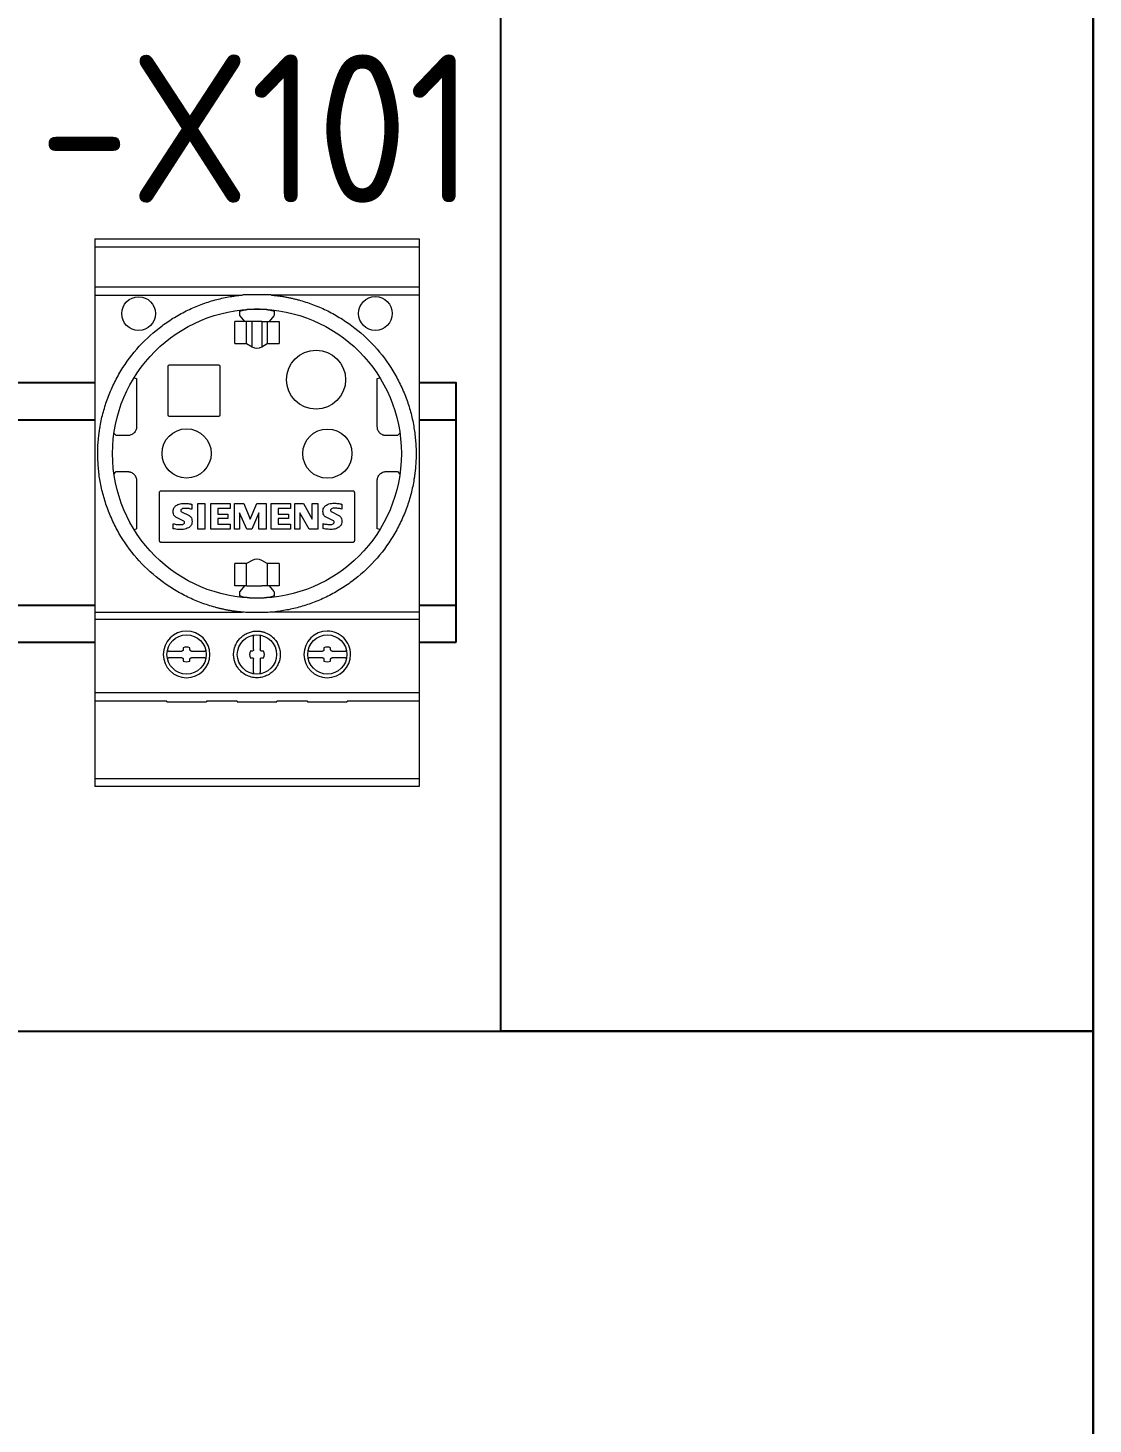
# Model space of a CAD drawing. Header units: millimetres. Extents: x 42356 to 50646, y 31507 to 39566.
# Drawn here: x 48029.7 to 48173.5, y 32898 to 33086.4 of the extents above; entities that cross this region are included whole.
import ezdxf
from ezdxf.enums import TextEntityAlignment as Align

# ---------------------------------------------------------------- set-up
doc = ezdxf.new("R2010")
doc.units = ezdxf.units.MM
doc.set_wipeout_variables(frame=1)
doc.layers.add('000-PI-Oprema', color=30, linetype='Continuous', lineweight=5)
for name, color, linetype in [('000-PI-ORMAR', 2, 'Continuous'), ('000-PI_TEXT', 7, 'Continuous'), ('002-PI-Kabelska kanalica', 150, 'Continuous'), ('004-PI-DIN Šina', 3, 'Continuous')]:
    doc.layers.add(name, color=color, linetype=linetype)
doc.styles.add('PI0', font='isocpeur.ttf', dxfattribs={"width": 0.9})

# ---------------------------------------------------------------- blocks, each defined once
blk = doc.blocks.new('2000x800 montažna')
at = {"layer": '000-PI-ORMAR'}
blk.add_line((46109.52, 34384.53), (46109.52, 36225.53), dxfattribs=at)
blk = doc.blocks.new('*U132')
at = {"layer": '002-PI-Kabelska kanalica'}
for p, q in [((-20, 580), (60, 580)), ((-20, -100), (-20, 580)), ((60, -100), (60, 580))]:
    blk.add_line(p, q, dxfattribs=at)
blk = doc.blocks.new('*U117')
at = {"layer": '002-PI-Kabelska kanalica'}
for p, q in [((-20, 606), (60, 606)), ((-20, -100), (-20, 606))]:
    blk.add_line(p, q, dxfattribs=at)
blk = doc.blocks.new('*U103')
at = {"layer": '004-PI-DIN Šina'}
blk.add_lwpolyline([(540, -17.5), (540, 17.5), (0, 17.5), (0, -17.5)], close=True, dxfattribs=at)
for points in [[(0, 12.5), (540, 12.5)], [(0, -12.5), (540, -12.5)]]:
    blk.add_lwpolyline(points, dxfattribs=at)
blk = doc.blocks.new('5TE6800')
blk.add_wipeout([(47575.43, 37423.28), (47619.23, 37423.28), (47619.23, 37349.38), (47575.43, 37349.38)]).dxf.layer = '000-PI-Oprema'
at = {"layer": '000-PI-Oprema'}
for p, q in [((47575.43, 37423.28), (47619.23, 37423.28)), ((47575.43, 37423.28), (47575.43, 37349.38)), ((47619.23, 37423.28), (47619.23, 37349.38)), ((47619.23, 37422.13), (47575.43, 37422.13)), ((47575.43, 37416.78), (47619.23, 37416.77)), ((47575.43, 37415.68), (47595.35, 37415.68)), ((47619.23, 37415.68), (47599.31, 37415.68)), ((47594.96, 37413.28), (47594.96, 37413)), ((47599.69, 37413), (47599.69, 37413.28)), ((47594.33, 37409.13), (47594.33, 37412.13)), ((47595.94, 37412.13), (47594.33, 37412.13)), ((47595.01, 37412.87), (47595.63, 37412.13)), ((47595.94, 37409.13), (47595.94, 37412.13)), ((47596.68, 37412.13), (47595.94, 37412.13)), ((47596.68, 37408.7), (47596.68, 37412.13)), ((47597.98, 37412.13), (47598.71, 37412.13)), ((47597.98, 37412.13), (47597.98, 37408.7)), ((47598.71, 37412.13), (47598.71, 37409.13)), ((47598.71, 37412.13), (47600.33, 37412.13)), ((47599.02, 37412.13), (47599.64, 37412.87)), ((47600.33, 37412.13), (47600.33, 37409.13)), ((47594.33, 37409.13), (47595.94, 37409.13)), ((47595.94, 37409.13), (47596.68, 37408.7)), ((47597.98, 37408.7), (47598.71, 37409.13)), ((47598.71, 37409.13), (47600.33, 37409.13)), ((47585.33, 37399.53), (47585.33, 37406.03)), ((47585.58, 37406.28), (47592.08, 37406.28)), ((47592.33, 37406.03), (47592.33, 37399.53)), ((47580.72, 37404.51), (47581.07, 37404.41)), ((47581.07, 37404.41), (47581.07, 37397.9)), ((47613.58, 37404.41), (47613.93, 37404.51)), ((47613.58, 37397.9), (47613.58, 37404.41)), ((47592.08, 37399.28), (47585.58, 37399.28)), ((47578.33, 37396.71), (47578.02, 37397.06)), ((47579.88, 37396.71), (47578.33, 37396.71)), ((47616.32, 37396.71), (47614.78, 37396.71)), ((47616.63, 37397.06), (47616.32, 37396.71)), ((47578.02, 37391.5), (47578.33, 37391.85)), ((47578.33, 37391.85), (47579.88, 37391.85)), ((47581.07, 37390.65), (47581.07, 37384.15)), ((47613.58, 37384.15), (47613.58, 37390.65)), ((47614.78, 37391.85), (47616.32, 37391.85)), ((47616.32, 37391.85), (47616.63, 37391.5)), ((47584.18, 37382.53), (47584.18, 37389.03)), ((47584.43, 37389.28), (47610.23, 37389.28)), ((47610.48, 37389.03), (47610.48, 37382.53)), ((47588.54, 37387.44), (47588.54, 37386.77)), ((47589.34, 37384.07), (47589.34, 37387.57)), ((47589.34, 37387.57), (47590.31, 37387.57)), ((47590.31, 37387.57), (47590.31, 37384.07)), ((47591.09, 37384.07), (47591.09, 37387.57)), ((47591.09, 37387.57), (47593.71, 37387.57)), ((47592.06, 37386.89), (47592.06, 37386.12)), ((47593.71, 37386.89), (47592.06, 37386.89)), ((47593.71, 37387.57), (47593.71, 37386.89)), ((47594.29, 37384.07), (47594.29, 37387.57)), ((47594.29, 37387.57), (47595.56, 37387.57)), ((47595.56, 37387.57), (47596.43, 37385.44)), ((47596.43, 37385.44), (47597.31, 37387.57)), ((47597.31, 37387.57), (47598.57, 37387.57)), ((47598.57, 37387.57), (47598.57, 37384.07)), ((47599.24, 37384.07), (47599.24, 37387.57)), ((47599.24, 37387.57), (47601.86, 37387.57)), ((47600.21, 37386.89), (47600.21, 37386.12)), ((47601.86, 37386.89), (47600.21, 37386.89)), ((47601.86, 37387.57), (47601.86, 37386.89)), ((47602.45, 37384.07), (47602.45, 37387.57)), ((47602.45, 37387.57), (47603.61, 37387.57)), ((47603.61, 37387.57), (47604.78, 37385.44)), ((47604.78, 37387.57), (47605.56, 37387.57)), ((47604.78, 37385.44), (47604.78, 37387.57)), ((47605.56, 37387.57), (47605.56, 37384.07)), ((47608.77, 37387.46), (47608.77, 37386.8)), ((47586.03, 37384.15), (47586.03, 37384.82)), ((47587.45, 37385.16), (47586.38, 37385.71)), ((47587.14, 37386.43), (47588.17, 37385.91)), ((47592.06, 37386.12), (47593.42, 37386.12)), ((47593.42, 37385.53), (47592.06, 37385.53)), ((47592.06, 37385.53), (47592.06, 37384.76)), ((47593.42, 37386.12), (47593.42, 37385.53)), ((47595.95, 37384.07), (47594.97, 37386.31)), ((47594.97, 37386.31), (47594.97, 37384.07)), ((47597.6, 37386.31), (47596.63, 37384.07)), ((47597.6, 37384.07), (47597.6, 37386.31)), ((47600.21, 37386.12), (47601.57, 37386.12)), ((47601.57, 37385.53), (47600.21, 37385.53)), ((47600.21, 37385.53), (47600.21, 37384.76)), ((47601.57, 37386.12), (47601.57, 37385.53)), ((47604.39, 37384.07), (47603.13, 37386.31)), ((47603.13, 37386.31), (47603.13, 37384.07)), ((47606.25, 37384.17), (47606.25, 37384.84)), ((47607.67, 37385.19), (47606.6, 37385.73)), ((47607.37, 37386.45), (47608.4, 37385.93)), ((47580.72, 37384.05), (47581.07, 37384.15)), ((47590.31, 37384.07), (47589.34, 37384.07)), ((47593.71, 37384.07), (47591.09, 37384.07)), ((47592.06, 37384.76), (47593.71, 37384.76)), ((47593.71, 37384.76), (47593.71, 37384.07)), ((47594.97, 37384.07), (47594.29, 37384.07)), ((47596.63, 37384.07), (47595.95, 37384.07)), ((47598.57, 37384.07), (47597.6, 37384.07)), ((47601.86, 37384.07), (47599.24, 37384.07)), ((47600.21, 37384.76), (47601.86, 37384.76)), ((47601.86, 37384.76), (47601.86, 37384.07)), ((47603.13, 37384.07), (47602.45, 37384.07)), ((47605.56, 37384.07), (47604.39, 37384.07)), ((47613.93, 37384.05), (47613.58, 37384.15)), ((47610.23, 37382.28), (47584.43, 37382.28)), ((47595.94, 37379.43), (47594.33, 37379.43)), ((47594.33, 37376.43), (47594.33, 37379.43)), ((47596.68, 37379.86), (47595.94, 37379.43)), ((47595.94, 37376.43), (47595.94, 37379.43)), ((47598.71, 37379.43), (47597.98, 37379.86)), ((47600.33, 37379.43), (47598.71, 37379.43)), ((47598.71, 37379.43), (47598.71, 37376.43)), ((47600.33, 37379.43), (47600.33, 37376.43)), ((47595.94, 37376.43), (47594.33, 37376.43)), ((47594.96, 37375.56), (47594.96, 37375.27)), ((47595.63, 37376.43), (47595.01, 37375.69)), ((47595.94, 37376.43), (47596.68, 37376.43)), ((47598.71, 37376.43), (47597.98, 37376.43)), ((47600.33, 37376.43), (47598.71, 37376.43)), ((47599.64, 37375.69), (47599.02, 37376.43)), ((47599.69, 37375.27), (47599.69, 37375.56)), ((47575.43, 37372.88), (47595.35, 37372.88)), ((47595.35, 37371.88), (47575.43, 37371.88)), ((47597.33, 37371.88), (47595.35, 37371.88)), ((47599.31, 37371.88), (47597.33, 37371.88)), ((47619.23, 37372.88), (47599.31, 37372.88)), ((47619.23, 37371.88), (47599.31, 37371.88)), ((47597.78, 37369.64), (47597.78, 37369.76)), ((47587.38, 37368.07), (47587.38, 37367.83)), ((47588.28, 37367.83), (47588.28, 37368.07)), ((47606.38, 37368.07), (47606.38, 37367.83)), ((47607.28, 37367.83), (47607.28, 37368.07)), ((47585.37, 37367.63), (47585.25, 37367.63)), ((47587.38, 37366.53), (47587.38, 37366.29)), ((47588.28, 37366.29), (47588.28, 37366.53)), ((47590.29, 37366.73), (47590.41, 37366.73)), ((47596.68, 37367.63), (47596.43, 37367.63)), ((47596.43, 37366.73), (47596.68, 37366.73)), ((47598.22, 37367.63), (47597.98, 37367.63)), ((47597.98, 37366.73), (47598.22, 37366.73)), ((47604.37, 37367.63), (47604.26, 37367.63)), ((47606.38, 37366.53), (47606.38, 37366.29)), ((47607.28, 37366.29), (47607.28, 37366.53)), ((47609.29, 37366.73), (47609.41, 37366.73)), ((47596.88, 37364.72), (47596.88, 37364.6)), ((47583.08, 37361.98), (47575.43, 37361.98)), ((47585.14, 37360.88), (47575.43, 37360.88)), ((47592.58, 37361.98), (47583.08, 37361.98)), ((47585.14, 37360.78), (47585.14, 37360.88)), ((47585.14, 37360.78), (47590.52, 37360.78)), ((47594.64, 37360.88), (47590.52, 37360.88)), ((47590.52, 37360.88), (47590.52, 37360.78)), ((47602.08, 37361.98), (47592.58, 37361.98)), ((47594.64, 37360.88), (47594.64, 37360.78)), ((47594.64, 37360.78), (47600.02, 37360.78)), ((47604.14, 37360.88), (47600.02, 37360.88)), ((47600.02, 37360.78), (47600.02, 37360.88)), ((47619.23, 37361.98), (47602.08, 37361.98)), ((47604.14, 37360.88), (47604.14, 37360.78)), ((47604.14, 37360.78), (47609.52, 37360.78)), ((47619.23, 37360.88), (47609.52, 37360.88)), ((47609.52, 37360.78), (47609.52, 37360.88)), ((47575.43, 37350.44), (47619.23, 37350.44)), ((47619.23, 37349.38), (47575.43, 37349.38))]:
    blk.add_line(p, q, dxfattribs=at)
for centre, radius in [((47581.35, 37413.17), 2.28), ((47613.32, 37413.19), 2.28), ((47597.33, 37394.28), 19.5), ((47605.31, 37404.26), 3.99), ((47587.83, 37394.31), 3.32), ((47606.84, 37394.28), 3.32), ((47587.83, 37367.18), 2.65), ((47597.33, 37367.18), 2.65), ((47606.83, 37367.18), 2.65)]:
    blk.add_circle(centre, radius, dxfattribs=at)
for centre, radius, start, end in [((47597.33, 37394.28), 19.48, 86.1377, 93.8623), ((47597.33, 37409.83), 1.3, 240, 300), ((47597.33, 37378.73), 1.3, 60, 120), ((47597.33, 37394.28), 19.48, 266.1377, 273.8623), ((47587.83, 37367.18), 1, 63.2563, 116.7437), ((47606.83, 37367.18), 1, 63.2563, 116.7437), ((47587.83, 37367.18), 1, 243.2563, 296.7437), ((47597.33, 37367.18), 1, 153.2563, 206.7437), ((47597.33, 37367.18), 1, 333.2563, 26.7437), ((47606.83, 37367.18), 1, 243.2563, 296.7437)]:
    blk.add_arc(centre, radius, start, end, dxfattribs=at)
for points, knots in [([(47575.84, 37394.28), (47575.84, 37394.44), (47575.84, 37394.75), (47575.85, 37395.21), (47575.88, 37395.68), (47575.91, 37396.14), (47575.96, 37396.61), (47576.02, 37397.07), (47576.08, 37397.53), (47576.24, 37398.49), (47576.56, 37399.92), (47577.17, 37401.81), (47577.96, 37403.67), (47579.27, 37406.08), (47581.35, 37408.85), (47583.92, 37411.17), (47586.19, 37412.7), (47587.97, 37413.66), (47589.8, 37414.44), (47591.34, 37414.94), (47592.58, 37415.25), (47593.5, 37415.43), (47594.42, 37415.58), (47595.04, 37415.65), (47595.35, 37415.68)], [0, 0, 0, 0, 0.014718, 0.029415, 0.044097, 0.058772, 0.073446, 0.088127, 0.102821, 0.117535, 0.17939, 0.24126, 0.305379, 0.369513, 0.500003, 0.630493, 0.694612, 0.758746, 0.820601, 0.882471, 0.911872, 0.941223, 0.970581, 1, 1, 1, 1]), ([(47597.33, 37415.73), (47597.16, 37415.72), (47596.83, 37415.72), (47596.34, 37415.71), (47595.84, 37415.7), (47595.51, 37415.69), (47595.35, 37415.68)], [0, 0, 0, 0, 0.250331, 0.500376, 0.750232, 1, 1, 1, 1]), ([(47599.31, 37415.68), (47599.14, 37415.69), (47598.81, 37415.7), (47598.32, 37415.71), (47597.82, 37415.72), (47597.49, 37415.72), (47597.33, 37415.73)], [0, 0, 0, 0, 0.249769, 0.499626, 0.74967, 1, 1, 1, 1]), ([(47599.31, 37415.68), (47599.46, 37415.66), (47599.77, 37415.63), (47600.23, 37415.58), (47600.69, 37415.51), (47601.15, 37415.43), (47601.61, 37415.34), (47602.07, 37415.24), (47602.52, 37415.14), (47603.46, 37414.89), (47604.85, 37414.44), (47606.69, 37413.66), (47608.46, 37412.7), (47610.74, 37411.17), (47613.31, 37408.85), (47615.38, 37406.08), (47616.69, 37403.67), (47617.49, 37401.82), (47618.1, 37399.92), (47618.45, 37398.33), (47618.64, 37397.07), (47618.74, 37396.14), (47618.81, 37395.21), (47618.81, 37394.59), (47618.82, 37394.28)], [0, 0, 0, 0, 0.014718, 0.029415, 0.044097, 0.058772, 0.073446, 0.088127, 0.102821, 0.117535, 0.17939, 0.24126, 0.305379, 0.369513, 0.500003, 0.630493, 0.694612, 0.758746, 0.820601, 0.882471, 0.911872, 0.941223, 0.970581, 1, 1, 1, 1]), ([(47594.97, 37413.49), (47594.97, 37413.49), (47594.97, 37413.48), (47594.97, 37413.47), (47594.97, 37413.45), (47594.96, 37413.42), (47594.96, 37413.36), (47594.96, 37413.31), (47594.96, 37413.29)], [0, 0, 0, 0, 0.127653, 0.250493, 0.37334, 0.501014, 0.747652, 1, 1, 1, 1]), ([(47594.97, 37413.49), (47595.1, 37413.52), (47595.35, 37413.59), (47595.59, 37413.66), (47595.72, 37413.69)], [0, 0, 0, 0, 0.495048, 1, 1, 1, 1]), ([(47595.72, 37413.69), (47595.72, 37413.69), (47595.73, 37413.69), (47595.74, 37413.69), (47595.77, 37413.7), (47595.81, 37413.7), (47595.85, 37413.7), (47595.9, 37413.71), (47595.95, 37413.71), (47595.99, 37413.71), (47596.01, 37413.71)], [0, 0, 0, 0, 0.132439, 0.258001, 0.380079, 0.502358, 0.62825, 0.751873, 0.876527, 1, 1, 1, 1]), ([(47598.64, 37413.71), (47598.65, 37413.71), (47598.68, 37413.71), (47598.72, 37413.71), (47598.76, 37413.71), (47598.8, 37413.7), (47598.86, 37413.7), (47598.92, 37413.69), (47598.93, 37413.69), (47598.93, 37413.69)], [0, 0, 0, 0, 0.08266, 0.164971, 0.248766, 0.372467, 0.49864, 0.742362, 1, 1, 1, 1]), ([(47598.93, 37413.69), (47599.06, 37413.66), (47599.31, 37413.59), (47599.56, 37413.52), (47599.68, 37413.49)], [0, 0, 0, 0, 0.504952, 1, 1, 1, 1]), ([(47599.69, 37413.29), (47599.69, 37413.3), (47599.69, 37413.32), (47599.69, 37413.36), (47599.69, 37413.4), (47599.69, 37413.44), (47599.69, 37413.48), (47599.68, 37413.48), (47599.68, 37413.49)], [0, 0, 0, 0, 0.127804, 0.250848, 0.373829, 0.501449, 0.747731, 1, 1, 1, 1]), ([(47597.98, 37412.13), (47597.84, 37412.13), (47597.58, 37412.13), (47597.11, 37412.13), (47596.82, 37412.13), (47596.68, 37412.13)], [0, 0, 0, 0, 0.322283, 0.644566, 1, 1, 1, 1]), ([(47585.33, 37406.03), (47585.33, 37406.05), (47585.33, 37406.08), (47585.34, 37406.13), (47585.37, 37406.17), (47585.41, 37406.22), (47585.48, 37406.27), (47585.54, 37406.28), (47585.58, 37406.28)], [0, 0, 0, 0, 0.128148, 0.251094, 0.373747, 0.501054, 0.748354, 1, 1, 1, 1]), ([(47592.08, 37406.28), (47592.09, 37406.28), (47592.13, 37406.28), (47592.17, 37406.26), (47592.22, 37406.24), (47592.27, 37406.2), (47592.32, 37406.13), (47592.32, 37406.06), (47592.33, 37406.03)], [0, 0, 0, 0, 0.128148, 0.251094, 0.373747, 0.501054, 0.748354, 1, 1, 1, 1]), ([(47585.58, 37399.28), (47585.56, 37399.28), (47585.53, 37399.28), (47585.48, 37399.3), (47585.44, 37399.32), (47585.39, 37399.36), (47585.34, 37399.43), (47585.33, 37399.5), (47585.33, 37399.53)], [0, 0, 0, 0, 0.128148, 0.251094, 0.373747, 0.501054, 0.748354, 1, 1, 1, 1]), ([(47592.33, 37399.53), (47592.33, 37399.51), (47592.32, 37399.48), (47592.31, 37399.43), (47592.29, 37399.39), (47592.24, 37399.34), (47592.18, 37399.29), (47592.11, 37399.28), (47592.08, 37399.28)], [0, 0, 0, 0, 0.128148, 0.251094, 0.373747, 0.501054, 0.748354, 1, 1, 1, 1]), ([(47581.07, 37397.9), (47581.07, 37397.87), (47581.07, 37397.79), (47581.06, 37397.68), (47581.03, 37397.57), (47580.98, 37397.42), (47580.89, 37397.24), (47580.73, 37397.05), (47580.54, 37396.9), (47580.33, 37396.79), (47580.1, 37396.72), (47579.95, 37396.71), (47579.88, 37396.71)], [0, 0, 0, 0, 0.06037, 0.12017, 0.179936, 0.240205, 0.370024, 0.50013, 0.62995, 0.760056, 0.879814, 1, 1, 1, 1]), ([(47614.78, 37396.71), (47614.74, 37396.71), (47614.66, 37396.71), (47614.55, 37396.73), (47614.44, 37396.75), (47614.29, 37396.8), (47614.11, 37396.9), (47613.92, 37397.05), (47613.77, 37397.24), (47613.66, 37397.45), (47613.59, 37397.68), (47613.58, 37397.83), (47613.58, 37397.9)], [0, 0, 0, 0, 0.06037, 0.12017, 0.179936, 0.240205, 0.370024, 0.50013, 0.62995, 0.760056, 0.879814, 1, 1, 1, 1]), ([(47595.35, 37372.88), (47595.19, 37372.9), (47594.88, 37372.93), (47594.42, 37372.98), (47593.96, 37373.05), (47593.5, 37373.13), (47593.04, 37373.22), (47592.58, 37373.32), (47592.13, 37373.42), (47591.2, 37373.67), (47589.8, 37374.12), (47587.97, 37374.9), (47586.19, 37375.86), (47583.92, 37377.39), (47581.35, 37379.71), (47579.27, 37382.48), (47577.96, 37384.89), (47577.17, 37386.74), (47576.56, 37388.64), (47576.2, 37390.22), (47576.01, 37391.49), (47575.91, 37392.41), (47575.85, 37393.35), (47575.84, 37393.97), (47575.84, 37394.28)], [0, 0, 0, 0, 0.014718, 0.029415, 0.044097, 0.058772, 0.073446, 0.088127, 0.102821, 0.117535, 0.17939, 0.24126, 0.305379, 0.369513, 0.500003, 0.630493, 0.694612, 0.758746, 0.820601, 0.882471, 0.911872, 0.941223, 0.970581, 1, 1, 1, 1]), ([(47618.82, 37394.28), (47618.82, 37394.12), (47618.81, 37393.81), (47618.8, 37393.35), (47618.77, 37392.88), (47618.74, 37392.42), (47618.69, 37391.95), (47618.64, 37391.49), (47618.57, 37391.03), (47618.42, 37390.07), (47618.1, 37388.64), (47617.49, 37386.74), (47616.69, 37384.89), (47615.38, 37382.48), (47613.31, 37379.71), (47610.74, 37377.39), (47608.46, 37375.86), (47606.69, 37374.9), (47604.85, 37374.12), (47603.31, 37373.62), (47602.07, 37373.31), (47601.16, 37373.13), (47600.23, 37372.98), (47599.62, 37372.91), (47599.31, 37372.88)], [0, 0, 0, 0, 0.014718, 0.029415, 0.044097, 0.058772, 0.073446, 0.088127, 0.102821, 0.117535, 0.17939, 0.24126, 0.305379, 0.369513, 0.500003, 0.630493, 0.694612, 0.758746, 0.820601, 0.882471, 0.911872, 0.941223, 0.970581, 1, 1, 1, 1]), ([(47579.88, 37391.85), (47579.91, 37391.85), (47579.99, 37391.85), (47580.1, 37391.83), (47580.21, 37391.81), (47580.36, 37391.76), (47580.54, 37391.66), (47580.73, 37391.51), (47580.89, 37391.32), (47580.99, 37391.1), (47581.06, 37390.88), (47581.07, 37390.73), (47581.07, 37390.65)], [0, 0, 0, 0, 0.06037, 0.12017, 0.179936, 0.240205, 0.370024, 0.50013, 0.62995, 0.760056, 0.879814, 1, 1, 1, 1]), ([(47613.58, 37390.65), (47613.58, 37390.69), (47613.58, 37390.77), (47613.6, 37390.88), (47613.62, 37390.99), (47613.67, 37391.14), (47613.77, 37391.32), (47613.92, 37391.51), (47614.11, 37391.66), (47614.33, 37391.77), (47614.55, 37391.84), (47614.7, 37391.85), (47614.78, 37391.85)], [0, 0, 0, 0, 0.06037, 0.12017, 0.179936, 0.240205, 0.370024, 0.50013, 0.62995, 0.760056, 0.879814, 1, 1, 1, 1]), ([(47584.18, 37389.03), (47584.18, 37389.05), (47584.18, 37389.08), (47584.19, 37389.13), (47584.22, 37389.17), (47584.26, 37389.22), (47584.33, 37389.27), (47584.39, 37389.28), (47584.43, 37389.28)], [0, 0, 0, 0, 0.128148, 0.251094, 0.373747, 0.501054, 0.748354, 1, 1, 1, 1]), ([(47610.23, 37389.28), (47610.24, 37389.28), (47610.28, 37389.28), (47610.32, 37389.26), (47610.37, 37389.24), (47610.42, 37389.2), (47610.47, 37389.13), (47610.47, 37389.06), (47610.48, 37389.03)], [0, 0, 0, 0, 0.128148, 0.251094, 0.373747, 0.501054, 0.748354, 1, 1, 1, 1]), ([(47586.12, 37385.98), (47586.08, 37386.08), (47586.02, 37386.3), (47586.02, 37386.63), (47586.08, 37386.84), (47586.12, 37386.94)], [0.0549029, 0.0549029, 0.0549029, 0.0549029, 0.3491075, 0.6504922, 0.9452038, 0.9452038, 0.9452038, 0.9452038]), ([(47586.12, 37386.94), (47586.15, 37386.99), (47586.22, 37387.09), (47586.35, 37387.22), (47586.45, 37387.29), (47586.5, 37387.32)], [0.0904957, 0.0904957, 0.0904957, 0.0904957, 0.3626002, 0.6373683, 0.90963, 0.90963, 0.90963, 0.90963]), ([(47586.5, 37387.32), (47586.6, 37387.38), (47586.81, 37387.47), (47587.15, 37387.55), (47587.39, 37387.56), (47587.5, 37387.56)], [0.0517589, 0.0517589, 0.0517589, 0.0517589, 0.3492744, 0.6505446, 0.9482895, 0.9482895, 0.9482895, 0.9482895]), ([(47587.09, 37386.73), (47587.06, 37386.7), (47587.03, 37386.63), (47587.05, 37386.5), (47587.11, 37386.44), (47587.14, 37386.43)], [0.1303264, 0.1303264, 0.1303264, 0.1303264, 0.370212, 0.6312095, 0.8735205, 0.8735205, 0.8735205, 0.8735205]), ([(47587.5, 37387.56), (47587.68, 37387.56), (47587.85, 37387.55), (47588.11, 37387.53), (47588.2, 37387.51), (47588.33, 37387.49), (47588.4, 37387.48), (47588.47, 37387.46), (47588.51, 37387.45), (47588.53, 37387.45), (47588.54, 37387.44), (47588.54, 37387.44), (47588.54, 37387.44), (47588.54, 37387.44), (47588.54, 37387.44), (47588.54, 37387.44), (47588.54, 37387.44), (47588.54, 37387.44), (47588.54, 37387.44)], [0, 0, 0, 0, 0.5, 0.5, 0.75, 0.75, 0.875, 0.9375, 0.96875, 0.984375, 0.992188, 0.996094, 0.998047, 0.999023, 0.999512, 0.999756, 0.999756, 1, 1, 1, 1]), ([(47588.54, 37386.77), (47588.37, 37386.82), (47588.2, 37386.85), (47587.94, 37386.88), (47587.85, 37386.88), (47587.72, 37386.89), (47587.65, 37386.89), (47587.58, 37386.89), (47587.54, 37386.89), (47587.52, 37386.89), (47587.51, 37386.89), (47587.51, 37386.89), (47587.5, 37386.89), (47587.5, 37386.89), (47587.5, 37386.89), (47587.5, 37386.89), (47587.5, 37386.89), (47587.5, 37386.89), (47587.5, 37386.89)], [0, 0, 0, 0, 0.5, 0.5, 0.75, 0.75, 0.875, 0.9375, 0.96875, 0.984375, 0.992188, 0.996094, 0.998047, 0.999023, 0.999512, 0.999756, 0.999756, 1, 1, 1, 1]), ([(47606.34, 37386.01), (47606.3, 37386.11), (47606.24, 37386.32), (47606.24, 37386.65), (47606.3, 37386.86), (47606.34, 37386.96)], [0.0549015, 0.0549015, 0.0549015, 0.0549015, 0.3491068, 0.6504928, 0.9452053, 0.9452053, 0.9452053, 0.9452053]), ([(47606.34, 37386.96), (47606.37, 37387.01), (47606.44, 37387.11), (47606.57, 37387.24), (47606.67, 37387.31), (47606.72, 37387.34)], [0.0904877, 0.0904877, 0.0904877, 0.0904877, 0.3625973, 0.6373712, 0.909638, 0.909638, 0.909638, 0.909638]), ([(47606.72, 37387.34), (47606.82, 37387.4), (47607.04, 37387.5), (47607.38, 37387.58), (47607.61, 37387.59), (47607.73, 37387.58)], [0.0517623, 0.0517623, 0.0517623, 0.0517623, 0.3492757, 0.6505433, 0.9482861, 0.9482861, 0.9482861, 0.9482861]), ([(47607.31, 37386.75), (47607.29, 37386.73), (47607.25, 37386.65), (47607.27, 37386.53), (47607.33, 37386.47), (47607.37, 37386.45)], [0.1302549, 0.1302549, 0.1302549, 0.1302549, 0.3701751, 0.6312301, 0.8735953, 0.8735953, 0.8735953, 0.8735953]), ([(47608.77, 37386.8), (47608.6, 37386.84), (47608.43, 37386.87), (47608.16, 37386.9), (47608.08, 37386.91), (47607.94, 37386.91), (47607.88, 37386.91), (47607.8, 37386.91), (47607.76, 37386.91), (47607.74, 37386.91), (47607.73, 37386.91), (47607.73, 37386.91), (47607.73, 37386.91), (47607.73, 37386.91), (47607.73, 37386.91), (47607.73, 37386.91), (47607.73, 37386.91), (47607.72, 37386.91), (47607.73, 37386.91)], [0, 0, 0, 0, 0.5, 0.5, 0.75, 0.75, 0.875, 0.9375, 0.96875, 0.984375, 0.992187, 0.996094, 0.998047, 0.999023, 0.999512, 0.999756, 0.999756, 1, 1, 1, 1]), ([(47607.73, 37387.58), (47607.9, 37387.58), (47608.08, 37387.58), (47608.34, 37387.55), (47608.43, 37387.54), (47608.55, 37387.51), (47608.62, 37387.5), (47608.69, 37387.48), (47608.73, 37387.47), (47608.75, 37387.47), (47608.76, 37387.47), (47608.76, 37387.46), (47608.77, 37387.46), (47608.77, 37387.46), (47608.77, 37387.46), (47608.77, 37387.46), (47608.77, 37387.46), (47608.77, 37387.46), (47608.77, 37387.46)], [0, 0, 0, 0, 0.5, 0.5, 0.75, 0.75, 0.875, 0.9375, 0.96875, 0.984375, 0.992187, 0.996094, 0.998047, 0.999023, 0.999512, 0.999756, 0.999756, 1, 1, 1, 1]), ([(47586.03, 37384.82), (47586.2, 37384.77), (47586.38, 37384.74), (47586.64, 37384.71), (47586.73, 37384.7), (47586.86, 37384.7), (47586.93, 37384.7), (47587.01, 37384.7), (47587.05, 37384.7), (47587.07, 37384.7), (47587.08, 37384.7), (47587.08, 37384.7), (47587.09, 37384.7), (47587.09, 37384.7), (47587.09, 37384.7), (47587.09, 37384.7), (47587.09, 37384.7), (47587.09, 37384.7), (47587.09, 37384.7)], [0, 0, 0, 0, 0.5, 0.5, 0.75, 0.75, 0.875, 0.9375, 0.96875, 0.984375, 0.992188, 0.996094, 0.998047, 0.999023, 0.999512, 0.999756, 0.999756, 1, 1, 1, 1]), ([(47586.38, 37385.71), (47586.34, 37385.73), (47586.27, 37385.78), (47586.18, 37385.87), (47586.14, 37385.95), (47586.12, 37385.98)], [0.1195766, 0.1195766, 0.1195766, 0.1195766, 0.3721769, 0.6279316, 0.8807244, 0.8807244, 0.8807244, 0.8807244]), ([(47587.09, 37384.7), (47587.14, 37384.7), (47587.24, 37384.71), (47587.38, 37384.76), (47587.46, 37384.82), (47587.5, 37384.86), (47587.5, 37384.86)], [0.1055076, 0.1055076, 0.1055076, 0.1055076, 0.3662511, 0.6337007, 0.8949254, 0.8949429, 0.8949429, 0.8949429, 0.8949429]), ([(47587.5, 37384.86), (47587.52, 37384.89), (47587.56, 37384.96), (47587.54, 37385.09), (47587.48, 37385.14), (47587.45, 37385.16)], [0.1304412, 0.1304412, 0.1304412, 0.1304412, 0.3702712, 0.6311762, 0.8734004, 0.8734004, 0.8734004, 0.8734004]), ([(47588.17, 37385.91), (47588.21, 37385.89), (47588.29, 37385.83), (47588.39, 37385.73), (47588.45, 37385.65), (47588.47, 37385.6)], [0.1090405, 0.1090405, 0.1090405, 0.1090405, 0.3687639, 0.6312792, 0.8911692, 0.8911692, 0.8911692, 0.8911692]), ([(47588.47, 37385.6), (47588.51, 37385.5), (47588.57, 37385.29), (47588.57, 37384.96), (47588.51, 37384.75), (47588.47, 37384.65)], [0.0548783, 0.0548783, 0.0548783, 0.0548783, 0.3490967, 0.6505023, 0.9452284, 0.9452284, 0.9452284, 0.9452284]), ([(47606.25, 37384.84), (47606.42, 37384.8), (47606.6, 37384.76), (47606.87, 37384.73), (47606.95, 37384.73), (47607.09, 37384.72), (47607.16, 37384.72), (47607.23, 37384.72), (47607.27, 37384.72), (47607.29, 37384.72), (47607.3, 37384.72), (47607.31, 37384.72), (47607.31, 37384.72), (47607.31, 37384.72), (47607.31, 37384.72), (47607.31, 37384.72), (47607.31, 37384.72), (47607.31, 37384.72), (47607.31, 37384.72)], [0, 0, 0, 0, 0.5, 0.5, 0.75, 0.75, 0.875, 0.9375, 0.96875, 0.984375, 0.992188, 0.996094, 0.998047, 0.999023, 0.999512, 0.999756, 0.999756, 1, 1, 1, 1]), ([(47606.6, 37385.73), (47606.56, 37385.75), (47606.49, 37385.8), (47606.41, 37385.9), (47606.36, 37385.97), (47606.34, 37386.01)], [0.1195551, 0.1195551, 0.1195551, 0.1195551, 0.3721692, 0.6279393, 0.8807459, 0.8807459, 0.8807459, 0.8807459]), ([(47607.31, 37384.72), (47607.36, 37384.72), (47607.46, 37384.73), (47607.61, 37384.78), (47607.69, 37384.85), (47607.72, 37384.88), (47607.72, 37384.88)], [0.1054421, 0.1054421, 0.1054421, 0.1054421, 0.3662253, 0.6337256, 0.894991, 0.8950085, 0.8950085, 0.8950085, 0.8950085]), ([(47607.72, 37384.88), (47607.75, 37384.91), (47607.79, 37384.98), (47607.77, 37385.11), (47607.71, 37385.17), (47607.67, 37385.19)], [0.1303109, 0.1303109, 0.1303109, 0.1303109, 0.370204, 0.6312139, 0.8735367, 0.8735367, 0.8735367, 0.8735367]), ([(47608.4, 37385.93), (47608.44, 37385.91), (47608.52, 37385.85), (47608.62, 37385.75), (47608.67, 37385.67), (47608.69, 37385.63)], [0.1089023, 0.1089023, 0.1089023, 0.1089023, 0.3687143, 0.6313281, 0.8913075, 0.8913075, 0.8913075, 0.8913075]), ([(47608.69, 37385.63), (47608.74, 37385.53), (47608.8, 37385.31), (47608.8, 37384.98), (47608.74, 37384.77), (47608.69, 37384.67)], [0.0548689, 0.0548689, 0.0548689, 0.0548689, 0.3490925, 0.6505062, 0.9452379, 0.9452379, 0.9452379, 0.9452379]), ([(47587.09, 37384.03), (47586.97, 37384.03), (47586.73, 37384.03), (47586.38, 37384.07), (47586.14, 37384.12), (47586.03, 37384.15), (47586.03, 37384.15), (47586.03, 37384.15), (47586.03, 37384.15), (47586.03, 37384.15)], [0.0503584, 0.0503584, 0.0503584, 0.0503584, 0.3497843, 0.6501272, 0.9496029, 0.9496273, 0.9496273, 0.9496273, 0.9496278, 0.9496278, 0.9496278, 0.9496278]), ([(47588.08, 37384.28), (47587.98, 37384.22), (47587.77, 37384.12), (47587.44, 37384.04), (47587.2, 37384.03), (47587.09, 37384.03)], [0.0519018, 0.0519018, 0.0519018, 0.0519018, 0.3493226, 0.6504968, 0.948147, 0.948147, 0.948147, 0.948147]), ([(47588.47, 37384.65), (47588.44, 37384.6), (47588.37, 37384.5), (47588.24, 37384.37), (47588.14, 37384.31), (47588.08, 37384.28)], [0.0908809, 0.0908809, 0.0908809, 0.0908809, 0.3625761, 0.6373849, 0.9092676, 0.9092676, 0.9092676, 0.9092676]), ([(47607.31, 37384.05), (47607.19, 37384.05), (47606.95, 37384.06), (47606.6, 37384.1), (47606.37, 37384.15), (47606.25, 37384.17), (47606.25, 37384.17), (47606.25, 37384.17), (47606.25, 37384.17), (47606.25, 37384.17)], [0.0503574, 0.0503574, 0.0503574, 0.0503574, 0.349784, 0.6501275, 0.9496038, 0.9496282, 0.9496282, 0.9496282, 0.9496287, 0.9496287, 0.9496287, 0.9496287]), ([(47608.31, 37384.3), (47608.21, 37384.24), (47608, 37384.14), (47607.66, 37384.06), (47607.43, 37384.05), (47607.31, 37384.05)], [0.0518701, 0.0518701, 0.0518701, 0.0518701, 0.3493102, 0.6505088, 0.9481786, 0.9481786, 0.9481786, 0.9481786]), ([(47608.69, 37384.67), (47608.66, 37384.62), (47608.59, 37384.52), (47608.46, 37384.4), (47608.36, 37384.33), (47608.31, 37384.3)], [0.0908618, 0.0908618, 0.0908618, 0.0908618, 0.3625691, 0.6373917, 0.9092867, 0.9092867, 0.9092867, 0.9092867]), ([(47584.43, 37382.28), (47584.41, 37382.28), (47584.38, 37382.28), (47584.33, 37382.3), (47584.29, 37382.32), (47584.24, 37382.36), (47584.19, 37382.43), (47584.18, 37382.5), (47584.18, 37382.53)], [0, 0, 0, 0, 0.128148, 0.251094, 0.373747, 0.501054, 0.748354, 1, 1, 1, 1]), ([(47610.48, 37382.53), (47610.48, 37382.51), (47610.47, 37382.48), (47610.46, 37382.43), (47610.44, 37382.39), (47610.39, 37382.34), (47610.33, 37382.29), (47610.26, 37382.28), (47610.23, 37382.28)], [0, 0, 0, 0, 0.128148, 0.251094, 0.373747, 0.501054, 0.748354, 1, 1, 1, 1]), ([(47596.68, 37376.43), (47596.81, 37376.43), (47597.08, 37376.43), (47597.55, 37376.43), (47597.83, 37376.43), (47597.98, 37376.43)], [0, 0, 0, 0, 0.322283, 0.644566, 1, 1, 1, 1]), ([(47594.96, 37375.27), (47594.96, 37375.26), (47594.96, 37375.23), (47594.96, 37375.2), (47594.96, 37375.16), (47594.96, 37375.12), (47594.97, 37375.08), (47594.97, 37375.08), (47594.97, 37375.07)], [0, 0, 0, 0, 0.128579, 0.251777, 0.374329, 0.501042, 0.748948, 1, 1, 1, 1]), ([(47595.72, 37374.87), (47595.59, 37374.9), (47595.35, 37374.97), (47595.1, 37375.04), (47594.97, 37375.07)], [0, 0, 0, 0, 0.504952, 1, 1, 1, 1]), ([(47596.01, 37374.84), (47596, 37374.85), (47595.97, 37374.85), (47595.94, 37374.85), (47595.89, 37374.85), (47595.85, 37374.86), (47595.79, 37374.86), (47595.74, 37374.87), (47595.73, 37374.87), (47595.72, 37374.87)], [0, 0, 0, 0, 0.082802, 0.165106, 0.248755, 0.37217, 0.498022, 0.74233, 1, 1, 1, 1]), ([(47598.93, 37374.87), (47598.93, 37374.87), (47598.93, 37374.87), (47598.91, 37374.87), (47598.88, 37374.86), (47598.85, 37374.86), (47598.8, 37374.86), (47598.75, 37374.85), (47598.7, 37374.85), (47598.66, 37374.85), (47598.64, 37374.84)], [0, 0, 0, 0, 0.132439, 0.258001, 0.380079, 0.502358, 0.62825, 0.751873, 0.876527, 1, 1, 1, 1]), ([(47599.68, 37375.07), (47599.56, 37375.04), (47599.31, 37374.97), (47599.06, 37374.9), (47598.93, 37374.87)], [0, 0, 0, 0, 0.495048, 1, 1, 1, 1]), ([(47599.68, 37375.07), (47599.68, 37375.07), (47599.68, 37375.07), (47599.69, 37375.09), (47599.69, 37375.11), (47599.69, 37375.14), (47599.69, 37375.2), (47599.69, 37375.25), (47599.69, 37375.27)], [0, 0, 0, 0, 0.127653, 0.250493, 0.37334, 0.501014, 0.747652, 1, 1, 1, 1]), ([(47590.97, 37367.18), (47590.97, 37368.92), (47589.56, 37370.33), (47586.09, 37370.33), (47584.68, 37368.92), (47584.68, 37367.18)], [0, 0, 0, 0, 0.5, 0.5, 1, 1, 1, 1]), ([(47594.18, 37367.18), (47594.18, 37367.24), (47594.18, 37367.35), (47594.2, 37367.52), (47594.22, 37367.69), (47594.25, 37367.85), (47594.29, 37368.02), (47594.34, 37368.18), (47594.45, 37368.49), (47594.68, 37368.92), (47595.09, 37369.42), (47595.59, 37369.83), (47596.06, 37370.07), (47596.45, 37370.21), (47596.74, 37370.28), (47597.03, 37370.32), (47597.23, 37370.32), (47597.33, 37370.33)], [0, 0, 0, 0, 0.034576, 0.068898, 0.103064, 0.137176, 0.171334, 0.205639, 0.24019, 0.370055, 0.500029, 0.629893, 0.759867, 0.820109, 0.879852, 0.939636, 1, 1, 1, 1]), ([(47596.88, 37369.76), (47596.88, 37369.76), (47596.88, 37369.72), (47596.88, 37369.68), (47596.88, 37369.64)], [0, 0, 0, 0, 0.114531, 1, 1, 1, 1]), ([(47597.33, 37370.33), (47597.38, 37370.33), (47597.5, 37370.32), (47597.67, 37370.31), (47597.83, 37370.29), (47598, 37370.26), (47598.16, 37370.22), (47598.33, 37370.17), (47598.63, 37370.05), (47599.07, 37369.83), (47599.57, 37369.42), (47599.98, 37368.92), (47600.22, 37368.45), (47600.35, 37368.06), (47600.42, 37367.77), (47600.47, 37367.48), (47600.47, 37367.28), (47600.47, 37367.18)], [0, 0, 0, 0, 0.034576, 0.068898, 0.103064, 0.137176, 0.171334, 0.205639, 0.24019, 0.370055, 0.500029, 0.629893, 0.759867, 0.820109, 0.879852, 0.939636, 1, 1, 1, 1]), ([(47609.97, 37367.18), (47609.97, 37368.01), (47609.64, 37368.82), (47608.46, 37370), (47607.66, 37370.33), (47606.83, 37370.33)], [0, 0, 0, 0, 0.5, 0.5, 1, 1, 1, 1]), ([(47596.88, 37367.83), (47596.88, 37368.13), (47596.88, 37368.74), (47596.88, 37369.34), (47596.88, 37369.64)], [0, 0, 0, 0, 0.497888, 1, 1, 1, 1]), ([(47597.78, 37369.64), (47597.78, 37369.34), (47597.78, 37368.75), (47597.78, 37368.14), (47597.78, 37367.83)], [0, 0, 0, 0, 0.497888, 1, 1, 1, 1]), ([(47585.25, 37366.73), (47585.25, 37366.73), (47585.28, 37366.73), (47585.33, 37366.73), (47585.37, 37366.73)], [0, 0, 0, 0, 0.11452, 1, 1, 1, 1]), ([(47585.37, 37367.63), (47585.66, 37367.63), (47586.26, 37367.63), (47586.87, 37367.63), (47587.18, 37367.63)], [0, 0, 0, 0, 0.497888, 1, 1, 1, 1]), ([(47587.18, 37366.73), (47586.87, 37366.73), (47586.26, 37366.73), (47585.67, 37366.73), (47585.37, 37366.73)], [0, 0, 0, 0, 0.497888, 1, 1, 1, 1]), ([(47587.38, 37367.83), (47587.37, 37367.81), (47587.37, 37367.76), (47587.34, 37367.7), (47587.28, 37367.66), (47587.23, 37367.63), (47587.19, 37367.63), (47587.18, 37367.63)], [0, 0, 0, 0, 0.214366, 0.428762, 0.642658, 0.856337, 1, 1, 1, 1]), ([(47587.18, 37366.73), (47587.2, 37366.73), (47587.24, 37366.72), (47587.3, 37366.69), (47587.35, 37366.64), (47587.37, 37366.58), (47587.38, 37366.54), (47587.38, 37366.53)], [0, 0, 0, 0, 0.21434, 0.428701, 0.642563, 0.856213, 1, 1, 1, 1]), ([(47588.48, 37367.63), (47588.45, 37367.63), (47588.41, 37367.64), (47588.35, 37367.67), (47588.3, 37367.72), (47588.28, 37367.78), (47588.28, 37367.81), (47588.28, 37367.83)], [0, 0, 0, 0, 0.21437, 0.428762, 0.642656, 0.856337, 1, 1, 1, 1]), ([(47588.28, 37366.53), (47588.28, 37366.55), (47588.28, 37366.6), (47588.32, 37366.66), (47588.37, 37366.7), (47588.42, 37366.73), (47588.46, 37366.73), (47588.48, 37366.73)], [0, 0, 0, 0, 0.21434, 0.428704, 0.642563, 0.856213, 1, 1, 1, 1]), ([(47588.48, 37367.63), (47588.78, 37367.63), (47589.39, 37367.63), (47589.99, 37367.63), (47590.29, 37367.63)], [0, 0, 0, 0, 0.497888, 1, 1, 1, 1]), ([(47590.29, 37366.73), (47589.99, 37366.73), (47589.39, 37366.73), (47588.78, 37366.73), (47588.48, 37366.73)], [0, 0, 0, 0, 0.497888, 1, 1, 1, 1]), ([(47590.4, 37367.63), (47590.4, 37367.63), (47590.36, 37367.63), (47590.33, 37367.63), (47590.29, 37367.63)], [0, 0, 0, 0, 0.02201, 1, 1, 1, 1]), ([(47600.47, 37367.18), (47600.47, 37367.12), (47600.47, 37367), (47600.46, 37366.82), (47600.43, 37366.65), (47600.4, 37366.47), (47600.32, 37366.17), (47600.16, 37365.76), (47599.84, 37365.25), (47599.4, 37364.78), (47598.81, 37364.37), (47598.1, 37364.1), (47597.33, 37364), (47596.55, 37364.1), (47595.84, 37364.37), (47595.25, 37364.78), (47594.81, 37365.25), (47594.5, 37365.76), (47594.32, 37366.21), (47594.23, 37366.59), (47594.19, 37366.88), (47594.18, 37367.08), (47594.18, 37367.18)], [0, 0, 0, 0, 0.01816, 0.036229, 0.054265, 0.072328, 0.090475, 0.147716, 0.205018, 0.271774, 0.344182, 0.420915, 0.50001, 0.579106, 0.655839, 0.728247, 0.795003, 0.852244, 0.909546, 0.939703, 0.969764, 1, 1, 1, 1]), ([(47596.88, 37367.83), (47596.87, 37367.81), (47596.87, 37367.76), (47596.84, 37367.7), (47596.78, 37367.66), (47596.73, 37367.63), (47596.69, 37367.63), (47596.68, 37367.63)], [0, 0, 0, 0, 0.214373, 0.428762, 0.642657, 0.856335, 1, 1, 1, 1]), ([(47596.68, 37366.73), (47596.7, 37366.73), (47596.74, 37366.72), (47596.8, 37366.69), (47596.85, 37366.64), (47596.87, 37366.58), (47596.88, 37366.54), (47596.88, 37366.53)], [0, 0, 0, 0, 0.214371, 0.428765, 0.642658, 0.856339, 1, 1, 1, 1]), ([(47596.88, 37364.72), (47596.88, 37365.02), (47596.88, 37365.61), (47596.88, 37366.22), (47596.88, 37366.53)], [0, 0, 0, 0, 0.497888, 1, 1, 1, 1]), ([(47597.98, 37367.63), (47597.95, 37367.63), (47597.91, 37367.64), (47597.85, 37367.67), (47597.8, 37367.72), (47597.78, 37367.78), (47597.78, 37367.81), (47597.78, 37367.83)], [0, 0, 0, 0, 0.21434, 0.428701, 0.642562, 0.856212, 1, 1, 1, 1]), ([(47597.78, 37366.53), (47597.78, 37366.55), (47597.78, 37366.6), (47597.82, 37366.66), (47597.87, 37366.7), (47597.92, 37366.73), (47597.96, 37366.73), (47597.98, 37366.73)], [0, 0, 0, 0, 0.21434, 0.428704, 0.642563, 0.856213, 1, 1, 1, 1]), ([(47597.78, 37366.53), (47597.78, 37366.23), (47597.78, 37365.62), (47597.78, 37365.02), (47597.78, 37364.72)], [0, 0, 0, 0, 0.497888, 1, 1, 1, 1]), ([(47603.68, 37367.18), (47603.68, 37365.44), (47605.09, 37364.03), (47608.56, 37364.03), (47609.97, 37365.44), (47609.97, 37367.18)], [0, 0, 0, 0, 0.5, 0.5, 1, 1, 1, 1]), ([(47604.25, 37366.73), (47604.25, 37366.73), (47604.28, 37366.73), (47604.33, 37366.73), (47604.37, 37366.73)], [0, 0, 0, 0, 0.114523, 1, 1, 1, 1]), ([(47604.37, 37367.63), (47604.66, 37367.63), (47605.26, 37367.63), (47605.87, 37367.63), (47606.18, 37367.63)], [0, 0, 0, 0, 0.497888, 1, 1, 1, 1]), ([(47606.18, 37366.73), (47605.87, 37366.73), (47605.26, 37366.73), (47604.67, 37366.73), (47604.37, 37366.73)], [0, 0, 0, 0, 0.497888, 1, 1, 1, 1]), ([(47606.38, 37367.83), (47606.37, 37367.81), (47606.37, 37367.76), (47606.34, 37367.7), (47606.28, 37367.66), (47606.23, 37367.63), (47606.19, 37367.63), (47606.18, 37367.63)], [0, 0, 0, 0, 0.214366, 0.428761, 0.642656, 0.856337, 1, 1, 1, 1]), ([(47606.18, 37366.73), (47606.2, 37366.73), (47606.24, 37366.72), (47606.3, 37366.69), (47606.35, 37366.64), (47606.37, 37366.58), (47606.38, 37366.54), (47606.38, 37366.53)], [0, 0, 0, 0, 0.21434, 0.428702, 0.642562, 0.856212, 1, 1, 1, 1]), ([(47607.48, 37367.63), (47607.45, 37367.63), (47607.41, 37367.64), (47607.35, 37367.67), (47607.3, 37367.72), (47607.28, 37367.78), (47607.28, 37367.81), (47607.28, 37367.83)], [0, 0, 0, 0, 0.214368, 0.42876, 0.642657, 0.856336, 1, 1, 1, 1]), ([(47607.28, 37366.53), (47607.28, 37366.55), (47607.28, 37366.6), (47607.32, 37366.66), (47607.37, 37366.7), (47607.42, 37366.73), (47607.46, 37366.73), (47607.48, 37366.73)], [0, 0, 0, 0, 0.21434, 0.428703, 0.642563, 0.85621, 1, 1, 1, 1]), ([(47607.48, 37367.63), (47607.78, 37367.63), (47608.39, 37367.63), (47608.99, 37367.63), (47609.29, 37367.63)], [0, 0, 0, 0, 0.497888, 1, 1, 1, 1]), ([(47609.29, 37366.73), (47608.99, 37366.73), (47608.39, 37366.73), (47607.78, 37366.73), (47607.48, 37366.73)], [0, 0, 0, 0, 0.497888, 1, 1, 1, 1]), ([(47609.41, 37367.63), (47609.4, 37367.63), (47609.37, 37367.63), (47609.32, 37367.63), (47609.29, 37367.63)], [0, 0, 0, 0, 0.11452, 1, 1, 1, 1]), ([(47597.78, 37364.6), (47597.78, 37364.6), (47597.78, 37364.64), (47597.78, 37364.68), (47597.78, 37364.72)], [0, 0, 0, 0, 0.11452, 1, 1, 1, 1])]:
    blk.add_open_spline(points, degree=3, knots=knots, dxfattribs=at)
for points in [[(47594.96, 37413), (47594.96, 37412.95), (47594.98, 37412.9), (47595.01, 37412.87)], [(47599.64, 37412.87), (47599.67, 37412.9), (47599.69, 37412.95), (47599.69, 37413)], [(47587.5, 37386.89), (47587.35, 37386.9), (47587.2, 37386.84), (47587.09, 37386.73)], [(47607.73, 37386.91), (47607.57, 37386.92), (47607.42, 37386.86), (47607.31, 37386.75)], [(47595.01, 37375.69), (47594.98, 37375.66), (47594.96, 37375.61), (47594.96, 37375.56)], [(47599.69, 37375.56), (47599.69, 37375.61), (47599.67, 37375.66), (47599.64, 37375.69)], [(47597.33, 37372.83), (47596.67, 37372.83), (47596, 37372.85), (47595.35, 37372.88)], [(47599.31, 37372.88), (47598.65, 37372.85), (47597.99, 37372.83), (47597.33, 37372.83)], [(47606.83, 37370.33), (47605.09, 37370.33), (47603.68, 37368.92), (47603.68, 37367.18)], [(47584.68, 37367.18), (47584.68, 37365.44), (47586.09, 37364.03), (47587.83, 37364.03)], [(47587.83, 37364.03), (47589.56, 37364.03), (47590.97, 37365.44), (47590.97, 37367.18)]]:
    blk.add_open_spline(points, degree=3, dxfattribs=at)

msp = doc.modelspace()

# ---------------------------------------------------------------- block references
for name, p, rotation in [('*U132', (48153.526, 33530.989), 180), ('*U117', (47567.526, 32930.989), 270)]:
    msp.add_blockref(name, p, dxfattribs=dict(rotation=rotation))
msp.add_blockref('*U103', (47547.526, 33020.989))
at = {"layer": '000-PI-ORMAR'}
msp.add_blockref('2000x800 montažna', (2064.005, -2331.044), dxfattribs=at)

# ---------------------------------------------------------------- texts
at = {"layer": '000-PI_TEXT', "style": 'PI0', "width": 0.9}
msp.add_text('-X101', height=20, dxfattribs=at).set_placement((48060.626, 33072.806), align=Align.MIDDLE)

# ---------------------------------------------------------------- next in the draw order: block references
at = {"layer": '000-PI-Oprema'}
msp.add_blockref('5TE6800', (463.3, -4365.341), dxfattribs=at)

doc.saveas('drawing.dxf')
